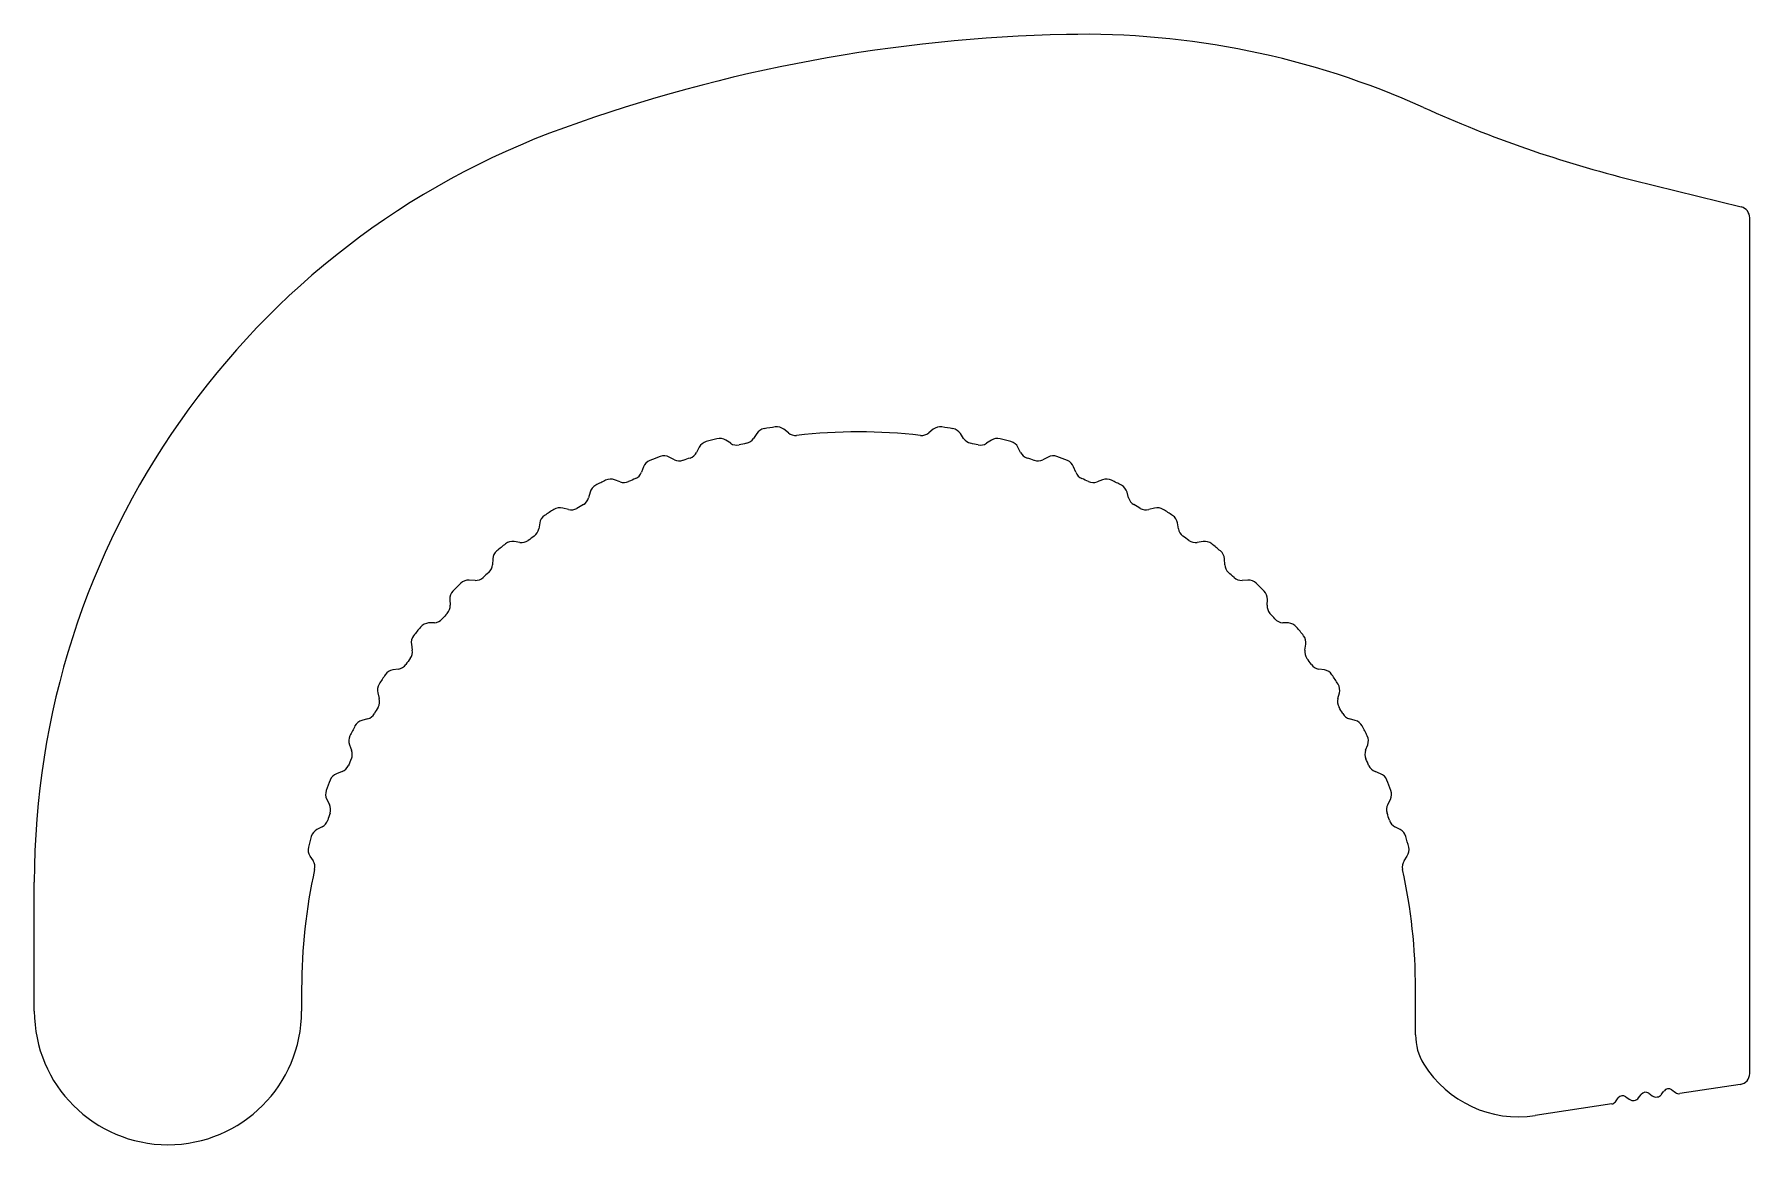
# Model space of a CAD drawing. Extents: x 1848.4 to 1925.4, y 1631.7 to 1681.6.
import ezdxf

# ---------------------------------------------------------------- set-up
doc = ezdxf.new("R2010")
doc.units = 0
doc.layers.get('0').update_dxf_attribs({"linetype": 'CONTINUOUS'})

msp = doc.modelspace()

# ---------------------------------------------------------------- linework, layer by layer
for p, q in [((1920.202, 1675.026), (1925.061, 1673.82)), ((1925.441, 1634.92), (1925.441, 1673.335)), ((1879.699, 1663.209), (1879.48, 1663.351)), ((1880.869, 1663.646), (1880.726, 1663.427)), ((1882.29, 1663.675), (1882.087, 1663.839)), ((1888.795, 1663.839), (1888.591, 1663.675)), ((1890.155, 1663.427), (1890.013, 1663.646)), ((1891.402, 1663.351), (1891.182, 1663.209)), ((1877.171, 1662.474), (1876.938, 1662.593)), ((1878.288, 1663.032), (1878.169, 1662.799)), ((1892.712, 1662.799), (1892.593, 1663.032)), ((1893.944, 1662.593), (1893.71, 1662.474)), ((1875.786, 1662.151), (1875.693, 1661.907)), ((1895.189, 1661.907), (1895.095, 1662.151)), ((1873.39, 1661.014), (1873.322, 1660.761)), ((1874.733, 1661.48), (1874.489, 1661.574)), ((1896.392, 1661.574), (1896.148, 1661.48)), ((1897.559, 1660.761), (1897.491, 1661.014)), ((1872.413, 1660.236), (1872.16, 1660.304)), ((1898.721, 1660.304), (1898.468, 1660.236)), ((1871.126, 1659.632), (1871.085, 1659.373)), ((1899.796, 1659.373), (1899.755, 1659.632)), ((1870.236, 1658.756), (1869.977, 1658.797)), ((1900.904, 1658.797), (1900.646, 1658.756)), ((1869.019, 1658.021), (1869.005, 1657.76)), ((1901.876, 1657.76), (1901.863, 1658.021)), ((1868.225, 1657.057), (1867.963, 1657.071)), ((1902.918, 1657.071), (1902.657, 1657.057)), ((1867.091, 1656.199), (1867.105, 1655.937)), ((1903.776, 1655.937), (1903.79, 1656.199)), ((1866.402, 1655.157), (1866.141, 1655.143)), ((1904.74, 1655.143), (1904.479, 1655.157)), ((1865.365, 1654.185), (1865.406, 1653.926)), ((1905.476, 1653.926), (1905.517, 1654.185)), ((1864.789, 1653.077), (1864.53, 1653.036)), ((1906.351, 1653.036), (1906.093, 1653.077)), ((1863.858, 1652.002), (1863.926, 1651.749)), ((1906.955, 1651.749), (1907.023, 1652.002)), ((1863.401, 1650.84), (1863.148, 1650.772)), ((1907.733, 1650.772), (1907.48, 1650.84)), ((1862.589, 1649.673), (1862.682, 1649.429)), ((1908.199, 1649.429), (1908.293, 1649.673)), ((1862.255, 1648.47), (1862.011, 1648.376)), ((1908.87, 1648.376), (1908.626, 1648.47)), ((1861.569, 1647.224), (1861.688, 1646.991)), ((1909.194, 1646.991), (1909.312, 1647.224)), ((1861.363, 1645.993), (1861.13, 1645.874)), ((1909.751, 1645.874), (1909.518, 1645.993)), ((1860.811, 1644.682), (1860.953, 1644.463)), ((1909.928, 1644.463), (1910.07, 1644.682)), ((1848.441, 1637.722), (1848.441, 1643.511)), ((1860.441, 1638.721), (1860.441, 1637.722)), ((1910.441, 1636.654), (1910.441, 1638.721)), ((1920.456, 1633.826), (1920.566, 1633.976)), ((1920.916, 1634.029), (1921.065, 1633.919)), ((1921.484, 1633.983), (1921.594, 1634.132)), ((1921.944, 1634.185), (1922.115, 1634.059)), ((1925.016, 1634.426), (1922.3, 1634.013)), ((1919.248, 1633.55), (1915.817, 1633.028)), ((1919.412, 1633.649), (1919.538, 1633.819)), ((1919.887, 1633.872), (1920.037, 1633.763))]:
    msp.add_line(p, q)
for centre, radius, start, end in [((1896.275, 1610.679), 70.9, 91.21794, 109.82191), ((1895.555, 1644.571), 37, 65.68174, 91.21794), ((1933.441, 1728.408), 55, 245.68174, 256.07188), ((1884.441, 1643.511), 36, 109.82191, 180), ((1924.941, 1673.335), 0.5, 0, 76.07188), ((1878.734, 1662.805), 0.5, 105.56173, 153), ((1885.441, 1638.721), 25.5, 104.43827, 105.56173), ((1879.207, 1662.932), 0.5, 57, 104.43827), ((1879.971, 1663.628), 0.5, 237, 282.38516), ((1885.441, 1638.721), 25, 101.61484, 102.38516), ((1880.307, 1663.699), 0.5, 281.61484, 327), ((1881.288, 1663.374), 0.5, 99.56173, 147), ((1885.441, 1638.721), 25.5, 98.43827, 99.56173), ((1881.772, 1663.451), 0.5, 51, 98.43827), ((1882.605, 1664.063), 0.5, 231, 276.38516), ((1885.441, 1638.721), 25, 83.61484, 96.38516), ((1888.277, 1664.063), 0.5, 263.61484, 309), ((1889.109, 1663.451), 0.5, 81.56173, 129), ((1885.441, 1638.721), 25.5, 80.43827, 81.56173), ((1889.593, 1663.374), 0.5, 33, 80.43827), ((1890.575, 1663.699), 0.5, 213, 258.38516), ((1885.441, 1638.721), 25, 77.61484, 78.38516), ((1890.91, 1663.628), 0.5, 257.61484, 303), ((1891.674, 1662.932), 0.5, 75.56173, 123), ((1885.441, 1638.721), 25.5, 74.43827, 75.56173), ((1892.148, 1662.805), 0.5, 27, 74.43827), ((1876.253, 1661.972), 0.5, 111.56173, 159), ((1885.441, 1638.721), 25.5, 110.43827, 111.56173), ((1876.711, 1662.148), 0.5, 63, 110.43827), ((1877.398, 1662.92), 0.5, 243, 288.38516), ((1885.441, 1638.721), 25, 107.61484, 108.38516), ((1877.724, 1663.026), 0.5, 287.61484, 333), ((1893.157, 1663.026), 0.5, 207, 252.38516), ((1885.441, 1638.721), 25, 71.61484, 72.38516), ((1893.483, 1662.92), 0.5, 251.61484, 297), ((1894.171, 1662.148), 0.5, 69.56173, 117), ((1885.441, 1638.721), 25.5, 68.43827, 69.56173), ((1894.628, 1661.972), 0.5, 21, 68.43827), ((1875.226, 1662.086), 0.5, 293.61484, 339), ((1895.656, 1662.086), 0.5, 201, 246.38516), ((1873.873, 1660.884), 0.5, 117.56173, 165), ((1885.441, 1638.721), 25.5, 116.43827, 117.56173), ((1874.31, 1661.107), 0.5, 69, 116.43827), ((1874.913, 1661.947), 0.5, 249, 294.38516), ((1885.441, 1638.721), 25, 113.61484, 114.38516), ((1885.441, 1638.721), 25, 65.61484, 66.38516), ((1895.969, 1661.947), 0.5, 245.61484, 291), ((1896.572, 1661.107), 0.5, 63.56173, 111), ((1885.441, 1638.721), 25.5, 62.43827, 63.56173), ((1897.008, 1660.884), 0.5, 15, 62.43827), ((1885.441, 1638.721), 25.5, 122.43827, 123.56173), ((1872.031, 1659.821), 0.5, 75, 122.43827), ((1872.543, 1660.719), 0.5, 255, 300.38516), ((1885.441, 1638.721), 25, 119.61484, 120.38516), ((1872.839, 1660.89), 0.5, 299.61484, 345), ((1898.042, 1660.89), 0.5, 195, 240.38516), ((1885.441, 1638.721), 25, 59.61484, 60.38516), ((1898.339, 1660.719), 0.5, 239.61484, 285), ((1898.85, 1659.821), 0.5, 57.56173, 105), ((1885.441, 1638.721), 25.5, 56.43827, 57.56173), ((1870.591, 1659.452), 0.5, 305.61484, 351), ((1871.62, 1659.554), 0.5, 123.56173, 171), ((1899.262, 1659.554), 0.5, 9, 56.43827), ((1900.29, 1659.452), 0.5, 189, 234.38516), ((1885.441, 1638.721), 25.5, 128.43827, 129.56173), ((1869.899, 1658.303), 0.5, 81, 128.43827), ((1870.314, 1659.25), 0.5, 261, 306.38516), ((1885.441, 1638.721), 25, 125.61484, 126.38516), ((1885.441, 1638.721), 25, 53.61484, 54.38516), ((1900.568, 1659.25), 0.5, 233.61484, 279), ((1900.982, 1658.303), 0.5, 51.56173, 99), ((1885.441, 1638.721), 25.5, 50.43827, 51.56173), ((1869.518, 1657.995), 0.5, 129.56173, 177), ((1901.363, 1657.995), 0.5, 3, 50.43827), ((1867.937, 1656.572), 0.5, 87, 134.43827), ((1868.251, 1657.556), 0.5, 267, 312.38516), ((1885.441, 1638.721), 25, 131.61484, 132.38516), ((1868.506, 1657.786), 0.5, 311.61484, 357), ((1902.376, 1657.786), 0.5, 183, 228.38516), ((1885.441, 1638.721), 25, 47.61484, 48.38516), ((1902.631, 1657.556), 0.5, 227.61484, 273), ((1902.944, 1656.572), 0.5, 45.56173, 93), ((1867.591, 1656.225), 0.5, 135.56173, 183), ((1885.441, 1638.721), 25.5, 134.43827, 135.56173), ((1885.441, 1638.721), 25.5, 44.43827, 45.56173), ((1903.291, 1656.225), 0.5, 357, 44.43827), ((1885.441, 1638.721), 25, 137.61484, 138.38516), ((1866.606, 1655.911), 0.5, 317.61484, 3), ((1904.276, 1655.911), 0.5, 177, 222.38516), ((1885.441, 1638.721), 25, 41.61484, 42.38516), ((1885.441, 1638.721), 25.5, 140.43827, 141.56173), ((1866.167, 1654.644), 0.5, 93, 140.43827), ((1866.376, 1655.656), 0.5, 273, 318.38516), ((1904.505, 1655.656), 0.5, 221.61484, 267), ((1904.714, 1654.644), 0.5, 39.56173, 87), ((1885.441, 1638.721), 25.5, 38.43827, 39.56173), ((1865.859, 1654.263), 0.5, 141.56173, 189), ((1905.023, 1654.263), 0.5, 351, 38.43827), ((1864.71, 1653.571), 0.5, 279, 324.38516), ((1885.441, 1638.721), 25, 143.61484, 144.38516), ((1864.912, 1653.848), 0.5, 323.61484, 9), ((1905.969, 1653.848), 0.5, 171, 216.38516), ((1885.441, 1638.721), 25, 35.61484, 36.38516), ((1906.171, 1653.571), 0.5, 215.61484, 261), ((1885.441, 1638.721), 25.5, 146.43827, 147.56173), ((1864.608, 1652.542), 0.5, 99, 146.43827), ((1906.273, 1652.542), 0.5, 33.56173, 81), ((1885.441, 1638.721), 25.5, 32.43827, 33.56173), ((1864.341, 1652.131), 0.5, 147.56173, 195), ((1863.443, 1651.62), 0.5, 329.61484, 15), ((1907.438, 1651.62), 0.5, 165, 210.38516), ((1906.54, 1652.131), 0.5, 345, 32.43827), ((1863.272, 1651.323), 0.5, 285, 330.38516), ((1885.441, 1638.721), 25, 149.61484, 150.38516), ((1885.441, 1638.721), 25, 29.61484, 30.38516), ((1907.61, 1651.323), 0.5, 209.61484, 255), ((1885.441, 1638.721), 25.5, 152.43827, 153.56173), ((1863.278, 1650.289), 0.5, 105, 152.43827), ((1907.604, 1650.289), 0.5, 27.56173, 75), ((1885.441, 1638.721), 25.5, 26.43827, 27.56173), ((1863.055, 1649.852), 0.5, 153.56173, 201), ((1862.216, 1649.25), 0.5, 335.61484, 21), ((1908.666, 1649.25), 0.5, 159, 204.38516), ((1907.826, 1649.852), 0.5, 339, 26.43827), ((1862.076, 1648.936), 0.5, 291, 336.38516), ((1885.441, 1638.721), 25, 155.61484, 156.38516), ((1885.441, 1638.721), 25, 23.61484, 24.38516), ((1908.805, 1648.936), 0.5, 203.61484, 249), ((1885.441, 1638.721), 25.5, 158.43827, 159.56173), ((1862.19, 1647.909), 0.5, 111, 158.43827), ((1908.691, 1647.909), 0.5, 21.56173, 69), ((1885.441, 1638.721), 25.5, 20.43827, 21.56173), ((1862.014, 1647.451), 0.5, 159.56173, 207), ((1908.867, 1647.451), 0.5, 333, 20.43827), ((1861.136, 1646.438), 0.5, 297, 342.38516), ((1885.441, 1638.721), 25, 161.61484, 162.38516), ((1861.242, 1646.764), 0.5, 341.61484, 27), ((1909.639, 1646.764), 0.5, 153, 198.38516), ((1885.441, 1638.721), 25, 17.61484, 18.38516), ((1909.745, 1646.438), 0.5, 197.61484, 243), ((1885.441, 1638.721), 25.5, 164.43827, 165.56173), ((1861.357, 1645.428), 0.5, 117, 164.43827), ((1909.524, 1645.428), 0.5, 15.56173, 63), ((1885.441, 1638.721), 25.5, 14.43827, 15.56173), ((1861.23, 1644.955), 0.5, 165.56173, 213), ((1909.651, 1644.955), 0.5, 327, 14.43827), ((1885.441, 1638.721), 25, 167.61484, 180), ((1860.534, 1644.191), 0.5, 347.61484, 33), ((1910.347, 1644.191), 0.5, 147, 192.38516), ((1885.441, 1638.721), 25, 0, 12.38516), ((1854.441, 1637.722), 6, 180, 0), ((1912.941, 1636.654), 2.5, 180, 211.78961), ((1915.066, 1637.971), 5, 211.78961, 278.64), ((1924.941, 1634.92), 0.5, 278.64, 360), ((1920.767, 1633.827), 0.25, 53.64, 143.64), ((1921.243, 1634.16), 0.3, 233.64, 323.64), ((1921.796, 1633.984), 0.25, 53.64, 143.64), ((1922.263, 1634.26), 0.25, 233.64, 278.64), ((1919.211, 1633.797), 0.25, 278.64, 323.64), ((1919.739, 1633.671), 0.25, 53.64, 143.64), ((1920.215, 1634.004), 0.3, 233.64, 323.64)]:
    msp.add_arc(centre, radius, start, end)

doc.saveas('drawing.dxf')
